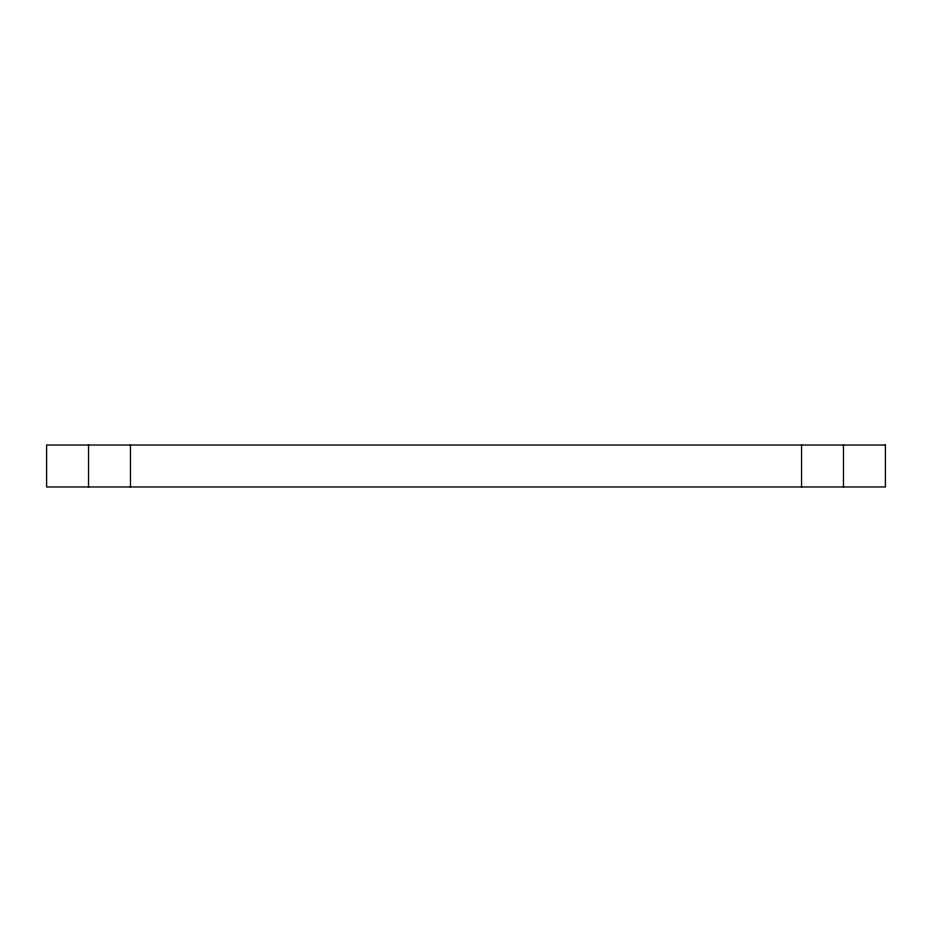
<?xml version="1.0" encoding="UTF-8"?>
<svg xmlns="http://www.w3.org/2000/svg" width="932" height="932" viewBox="0 0 932 932"><rect width="100%" height="100%" fill="white"/><g stroke="black" fill="none" stroke-linecap="round" stroke-linejoin="round"><path stroke-width="1.4" d="M843.472 445.03L843.472 486.97M801.543 445.03L801.543 486.97M130.457 445.03L130.457 486.97M88.528 445.03L88.528 486.97M885.4 445.03L46.6 445.03L46.6 486.97L885.4 486.97L885.4 445.03"/></g></svg>
